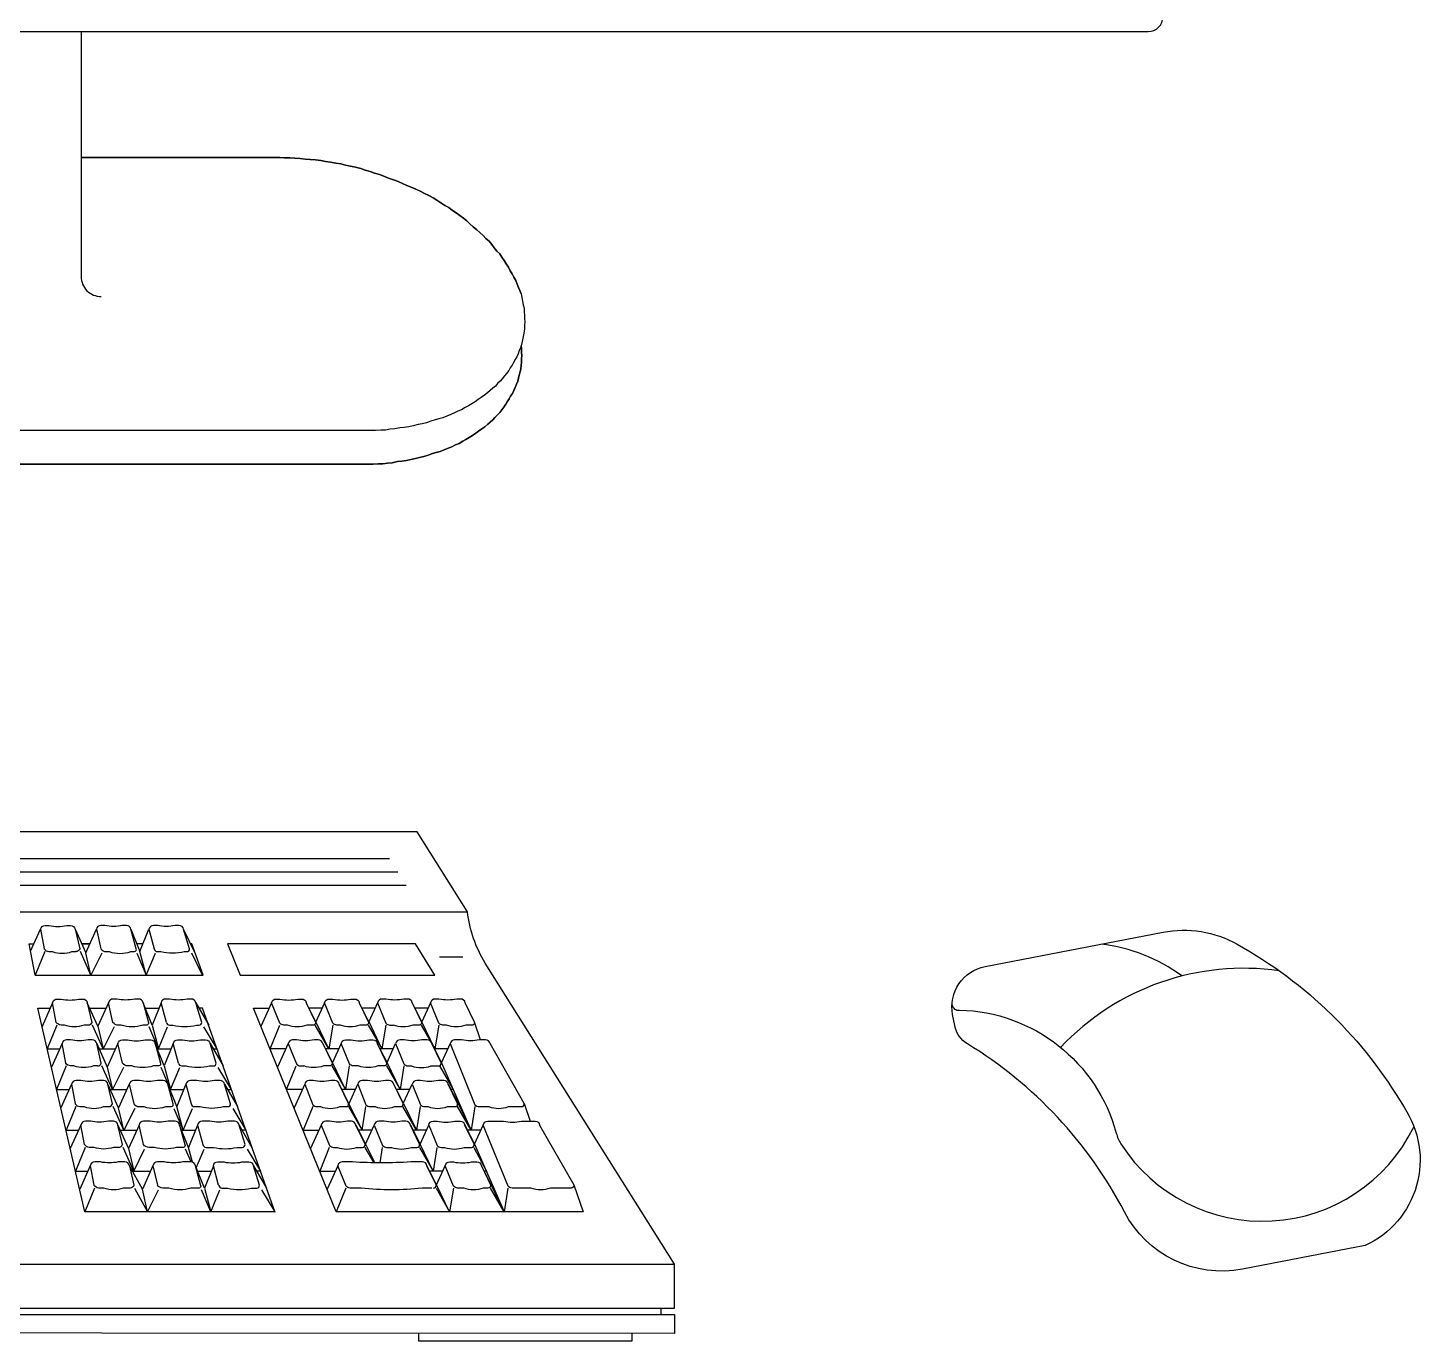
# Model space of a CAD drawing. Header units: millimetres. Extents: x 1474 to 2240, y 2278 to 2630.
# Drawn here: x 1948.39 to 1994.17, y 2530.52 to 2573.69 of the extents above; entities that cross this region are included whole.
import ezdxf

# ---------------------------------------------------------------- set-up
doc = ezdxf.new("R2010")
doc.units = ezdxf.units.MM

# ---------------------------------------------------------------- blocks, each defined once
blk = doc.blocks.new('comp4')
for p, q in [((23.207, 34.149), (23.231, 34.029)), ((23.207, 34.149), (23.231, 34.029)), ((23.231, 34.029), (23.254, 33.91)), ((23.231, 34.029), (23.254, 33.91)), ((23.254, 33.91), (23.278, 33.791)), ((23.254, 33.91), (23.278, 33.791)), ((23.278, 33.791), (23.302, 33.683)), ((23.278, 33.791), (23.302, 33.683)), ((23.302, 33.683), (23.302, 33.564)), ((23.302, 33.683), (23.302, 33.564)), ((23.302, 33.564), (23.314, 33.445)), ((23.302, 33.564), (23.314, 33.445)), ((23.314, 33.445), (23.314, 33.337)), ((23.314, 33.445), (23.314, 33.337)), ((23.314, 33.015), (23.302, 32.908)), ((23.314, 33.015), (23.302, 32.908)), ((23.314, 33.337), (23.326, 33.23)), ((23.314, 33.337), (23.326, 33.23)), ((23.326, 33.23), (23.314, 33.123)), ((23.326, 33.23), (23.314, 33.123)), ((23.314, 33.123), (23.314, 33.015)), ((23.314, 33.123), (23.314, 33.015)), ((23.242, 32.586), (23.219, 32.49)), ((23.242, 32.586), (23.219, 32.49)), ((23.266, 32.693), (23.242, 32.586)), ((23.266, 32.693), (23.242, 32.586)), ((23.29, 32.8), (23.266, 32.693)), ((23.29, 32.8), (23.266, 32.693)), ((23.302, 32.908), (23.29, 32.8)), ((23.302, 32.908), (23.29, 32.8)), ((23.064, 32.085), (23.016, 31.989)), ((23.064, 32.085), (23.016, 31.989)), ((23.111, 32.18), (23.064, 32.085)), ((23.111, 32.18), (23.064, 32.085)), ((23.147, 32.287), (23.111, 32.18)), ((23.147, 32.287), (23.111, 32.18)), ((23.195, 32.395), (23.147, 32.287)), ((23.195, 32.395), (23.147, 32.287)), ((23.219, 32.49), (23.195, 32.395)), ((23.219, 32.49), (23.195, 32.395)), ((22.801, 31.631), (22.729, 31.536)), ((22.801, 31.631), (22.729, 31.536)), ((22.849, 31.715), (22.801, 31.631)), ((22.849, 31.715), (22.801, 31.631)), ((22.908, 31.81), (22.849, 31.715)), ((22.908, 31.81), (22.849, 31.715)), ((22.956, 31.894), (22.908, 31.81)), ((22.956, 31.894), (22.908, 31.81)), ((23.016, 31.989), (22.956, 31.894)), ((23.016, 31.989), (22.956, 31.894)), ((22.431, 31.202), (22.36, 31.118)), ((22.431, 31.202), (22.36, 31.118)), ((22.515, 31.285), (22.431, 31.202)), ((22.515, 31.285), (22.431, 31.202)), ((22.586, 31.357), (22.515, 31.285)), ((22.586, 31.357), (22.515, 31.285)), ((22.658, 31.452), (22.586, 31.357)), ((22.658, 31.452), (22.586, 31.357)), ((22.729, 31.536), (22.658, 31.452)), ((22.729, 31.536), (22.658, 31.452)), ((21.799, 30.677), (21.692, 30.605)), ((21.799, 30.677), (21.692, 30.605)), ((21.894, 30.748), (21.799, 30.677)), ((21.894, 30.748), (21.799, 30.677)), ((22.002, 30.82), (21.894, 30.748)), ((22.002, 30.82), (21.894, 30.748)), ((22.097, 30.892), (22.002, 30.82)), ((22.097, 30.892), (22.002, 30.82)), ((22.193, 30.975), (22.097, 30.892)), ((22.193, 30.975), (22.097, 30.892)), ((22.276, 31.047), (22.193, 30.975)), ((22.276, 31.047), (22.193, 30.975)), ((22.36, 31.118), (22.276, 31.047)), ((22.36, 31.118), (22.276, 31.047)), ((21.012, 30.235), (20.892, 30.188)), ((21.012, 30.235), (20.892, 30.188)), ((21.131, 30.295), (21.012, 30.235)), ((21.131, 30.295), (21.012, 30.235)), ((21.25, 30.343), (21.131, 30.295)), ((21.25, 30.343), (21.131, 30.295)), ((21.369, 30.414), (21.25, 30.343)), ((21.369, 30.414), (21.25, 30.343)), ((21.477, 30.474), (21.369, 30.414)), ((21.477, 30.474), (21.369, 30.414)), ((21.584, 30.534), (21.477, 30.474)), ((21.584, 30.534), (21.477, 30.474)), ((21.692, 30.605), (21.584, 30.534)), ((21.692, 30.605), (21.584, 30.534)), ((19.365, 29.758), (19.222, 29.746)), ((19.365, 29.758), (19.222, 29.746)), ((19.52, 29.782), (19.365, 29.758)), ((19.52, 29.782), (19.365, 29.758)), ((19.663, 29.818), (19.52, 29.782)), ((19.663, 29.818), (19.52, 29.782)), ((19.819, 29.854), (19.663, 29.818)), ((19.819, 29.854), (19.663, 29.818)), ((19.95, 29.878), (19.819, 29.854)), ((19.95, 29.878), (19.819, 29.854)), ((20.093, 29.913), (19.95, 29.878)), ((20.093, 29.913), (19.95, 29.878)), ((20.236, 29.961), (20.093, 29.913)), ((20.236, 29.961), (20.093, 29.913)), ((20.379, 30.009), (20.236, 29.961)), ((20.379, 30.009), (20.236, 29.961)), ((20.499, 30.045), (20.379, 30.009)), ((20.499, 30.045), (20.379, 30.009)), ((20.63, 30.08), (20.499, 30.045)), ((20.63, 30.08), (20.499, 30.045)), ((20.761, 30.128), (20.63, 30.08)), ((20.761, 30.128), (20.63, 30.08)), ((20.892, 30.188), (20.761, 30.128)), ((20.892, 30.188), (20.761, 30.128)), ((17.934, 29.663), (-9.995, 29.663)), ((17.934, 29.663), (-9.995, 29.663)), ((18.089, 29.663), (17.934, 29.663)), ((18.089, 29.663), (17.934, 29.663)), ((18.256, 29.663), (18.089, 29.663)), ((18.256, 29.663), (18.089, 29.663)), ((18.423, 29.663), (18.256, 29.663)), ((18.423, 29.663), (18.256, 29.663)), ((18.59, 29.675), (18.423, 29.663)), ((18.59, 29.675), (18.423, 29.663)), ((18.745, 29.675), (18.59, 29.675)), ((18.745, 29.675), (18.59, 29.675)), ((18.9, 29.699), (18.745, 29.675)), ((18.9, 29.699), (18.745, 29.675)), ((19.055, 29.711), (18.9, 29.699)), ((19.055, 29.711), (18.9, 29.699)), ((19.222, 29.746), (19.055, 29.711)), ((19.222, 29.746), (19.055, 29.711)), ((-20.966, 15.59), (18.876, 15.59)), ((-21.241, 15.152), (19.151, 15.152)), ((-21.517, 14.715), (19.426, 14.715)), ((-23.531, 13.84), (21.441, 13.84)), ((8.546, 13.267), (8.894, 12.496)), ((9.065, 11.754), (8.716, 12.532)), ((10.779, 12.788), (10.573, 12.788)), ((12.736, 11.754), (12.377, 12.476)), ((20.521, 12.364), (21.294, 12.364)), ((7.805, 10.848), (7.455, 10.072)), ((9.023, 10.673), (9.561, 10.673)), ((10.825, 10.673), (11.299, 10.673)), ((16.667, 10.673), (16.231, 10.673)), ((18.409, 10.673), (17.974, 10.673)), ((20.151, 10.673), (19.716, 10.673)), ((16.889, 9.335), (16.463, 10.222)), ((18.754, 10.113), (18.632, 9.335)), ((19.926, 10.113), (20.374, 9.335)), ((9.823, 10.057), (9.463, 9.335)), ((11.283, 9.335), (11.585, 10.057)), ((9.332, 9.335), (9.87, 9.335)), ((9.949, 9.51), (9.601, 8.739)), ((11.473, 8.775), (11.177, 9.51)), ((11.247, 9.335), (11.698, 9.335)), ((15.548, 9.51), (15.197, 8.734)), ((17.211, 9.335), (16.775, 9.335)), ((17.29, 9.51), (17.007, 8.882)), ((18.799, 8.882), (18.478, 9.51)), ((19.003, 9.335), (18.567, 9.335)), ((20.794, 9.335), (20.353, 9.335)), ((11.682, 7.997), (11.984, 8.719)), ((16.985, 8.775), (17.433, 7.997)), ((18.777, 8.775), (19.225, 7.997)), ((9.703, 7.997), (10.241, 7.997)), ((11.64, 7.997), (12.115, 7.997)), ((13.457, 8.172), (13.884, 7.437)), ((17.755, 7.997), (17.319, 7.997)), ((19.326, 7.538), (19.022, 8.172)), ((19.342, 7.544), (19.022, 8.172)), ((19.547, 7.997), (19.106, 7.997)), ((10.144, 6.659), (9.794, 7.437)), ((12.099, 6.659), (12.4, 7.381)), ((17.529, 7.437), (17.977, 6.659)), ((19.892, 7.437), (19.769, 6.659)), ((10.029, 6.659), (10.567, 6.659)), ((12.048, 6.659), (12.5, 6.659)), ((13.932, 6.833), (14.359, 6.099)), ((16.635, 6.833), (16.285, 6.058)), ((18.299, 6.659), (17.863, 6.659)), ((20.091, 6.659), (19.655, 6.659)), ((21.882, 6.659), (21.446, 6.659)), ((10.47, 5.321), (10.12, 6.099)), ((12.355, 5.621), (12.174, 6.043)), ((12.405, 5.61), (12.274, 6.099)), ((12.527, 5.424), (12.785, 6.043)), ((18.073, 6.099), (18.366, 5.589)), ((18.094, 6.206), (18.392, 5.589)), ((18.643, 6.099), (18.563, 5.587)), ((20.436, 6.099), (20.313, 5.321)), ((9.044, 5.495), (8.694, 4.72)), ((11.103, 5.495), (10.755, 4.725)), ((12.794, 4.76), (12.498, 5.495)), ((10.426, 5.321), (11.025, 5.321)), ((12.569, 5.321), (13.02, 5.321)), ((20.635, 5.321), (20.199, 5.321)), ((9.181, 4.76), (8.864, 3.982)), ((13.004, 3.982), (13.305, 4.704)), ((20.409, 4.76), (20.857, 3.982)), ((-28.254, 2.259), (28.254, 2.259)), ((27.798, 0.817), (27.798, 0.609))]:
    blk.add_line(p, q)
for points in [[(43.826, 98.366), (-35.379, 98.366, 0.414214), (-35.858, 97.887), (-35.858, 43.252, 0.414214), (-35.379, 42.774), (43.826, 42.774, 0.414214), (44.304, 43.252), (44.304, 97.887, 0.414214)], [(21.441, 13.84), (19.789, 16.465), (-21.879, 16.465), (-23.531, 13.84, -0.057513), (-23.936, 12.157), (-28.254, 2.259), (-28.254, 0.817), (28.254, 0.817), (28.254, 2.259), (22.024, 12.157, -0.10495)], [(38.467, 12.047), (44.31, 13.169, -0.176065), (46.744, 12.779, -0.134108), (52.233, 7.414, -0.464319), (50.953, 2.871), (50.389, 2.763), (46.924, 2.097, -0.33165), (43.043, 3.976, 0.136827), (37.878, 9.501, -0.211519), (37.462, 10.1), (37.393, 10.462, -0.414214)], [(10.263, 9.636, 0.116602), (10.849, 9.636), (11.028, 9.636, -0.366309), (11.177, 9.51), (11.35, 8.869, -0.510207), (11.297, 8.775), (11.122, 8.775, -0.158155), (10.405, 8.775), (10.275, 8.775, -0.245408), (10.098, 8.869), (9.949, 9.51, -0.366309), (10.098, 9.636)], [(18.478, 9.51), (18.782, 8.876, -0.521764), (18.693, 8.775), (18.637, 8.775), (18.499, 8.775, -0.176), (17.86, 8.775), (17.693, 8.775, -0.173583), (17.562, 8.839), (17.29, 9.51, -0.366309), (17.439, 9.636), (17.615, 9.636, 0.116602), (18.202, 9.636), (18.329, 9.636, -0.366309)], [(20.121, 9.636), (19.944, 9.636, -0.116602), (19.358, 9.636), (19.231, 9.636, 0.366309), (19.082, 9.51), (19.355, 8.839, 0.173583), (19.486, 8.775), (19.602, 8.775, 0.176), (20.242, 8.775), (20.429, 8.775), (20.485, 8.775, 0.521764), (20.574, 8.876), (20.269, 9.51, 0.366309)], [(12.334, 8.297, 0.366309), (12.185, 8.172), (12.358, 7.53, 0.339883), (12.466, 7.437), (12.654, 7.437, 0.117655), (13.425, 7.437), (13.565, 7.437, 0.415382), (13.655, 7.53), (13.457, 8.172, 0.366309), (13.308, 8.297), (13.127, 8.297, -0.116602), (12.54, 8.297)], [(12.719, 6.959, 0.366309), (12.57, 6.833), (12.743, 6.192, 0.339883), (12.851, 6.099), (13.09, 6.099, 0.117655), (13.861, 6.099), (14.039, 6.099, 0.415382), (14.13, 6.192), (13.932, 6.833, 0.366309), (13.783, 6.959), (13.563, 6.959, -0.116602), (12.976, 6.959)], [(21.958, 4.76, -0.176), (21.319, 4.76), (21.117, 4.76, -0.173583), (20.986, 4.824), (20.713, 5.495, -0.366309), (20.862, 5.621), (20.989, 5.621, 0.116602), (21.576, 5.621), (21.752, 5.621, -0.366309), (21.901, 5.495), (22.205, 4.862, -0.521764), (22.116, 4.76)]]:
    blk.add_lwpolyline(points, format="xyb", close=True)
for points in [[(8.742, 42.774), (8.742, 34.717, 0.414214), (9.396, 34.063)], [(7.407, 13.267, -0.366309), (7.556, 13.393), (7.683, 13.393, 0.116602), (8.27, 13.393), (8.397, 13.393, -0.366309), (8.546, 13.267), (8.694, 12.626, -0.348383), (8.572, 12.532)], [(10.38, 13.267, 0.366309), (10.231, 13.393), (10.104, 13.393, -0.116602), (9.517, 13.393), (9.39, 13.393, 0.366309), (9.242, 13.267), (9.39, 12.626, 0.245408), (9.567, 12.532)], [(12.485, 12.499), (12.11, 13.267, 0.366309), (11.961, 13.393), (11.834, 13.393, -0.116602), (11.248, 13.393), (11.121, 13.393, 0.366309), (10.972, 13.267)], [(7.081, 12.544), (7.407, 13.267), (7.527, 12.626, 0.219664), (7.682, 12.532), (7.799, 12.532, 0.176), (8.438, 12.532), (8.576, 12.532)], [(9.567, 12.532), (9.66, 12.532, 0.158155), (10.377, 12.532), (10.5, 12.532, 0.510207), (10.553, 12.626), (10.38, 13.267), (10.676, 12.532)], [(10.885, 11.754), (10.676, 12.532), (10.972, 13.267), (11.145, 12.626, 0.339883), (11.253, 12.532), (11.361, 12.532, 0.117655), (12.132, 12.532), (12.218, 12.532, 0.415382), (12.308, 12.626), (12.11, 13.267)], [(8.974, 10.113), (8.836, 10.113, -0.176), (8.197, 10.113), (8.08, 10.113, -0.219664), (7.925, 10.207), (7.805, 10.848, -0.366309), (7.954, 10.974), (8.081, 10.974, 0.116602), (8.668, 10.974), (8.795, 10.974, -0.366309), (8.944, 10.848)], [(10.898, 10.113), (10.775, 10.113, -0.158155), (10.058, 10.113), (9.965, 10.113, -0.245408), (9.788, 10.207), (9.64, 10.848), (9.292, 10.077), (8.944, 10.848), (9.092, 10.207, -0.348383), (8.97, 10.113)], [(10.778, 10.848, 0.366309), (10.629, 10.974), (10.502, 10.974, -0.116602), (9.915, 10.974), (9.788, 10.974, 0.366309), (9.64, 10.848)], [(11.543, 10.207), (11.37, 10.848), (11.074, 10.113), (10.778, 10.848), (10.951, 10.207, -0.510207), (10.898, 10.113)], [(12.508, 10.848, 0.366309), (12.359, 10.974), (12.232, 10.974, -0.116602), (11.646, 10.974), (11.519, 10.974, 0.366309), (11.37, 10.848)], [(11.543, 10.207, 0.339883), (11.651, 10.113), (11.759, 10.113, 0.117655), (12.53, 10.113), (12.616, 10.113, 0.415382), (12.706, 10.207), (12.508, 10.848), (12.935, 10.113)], [(16.301, 10.113), (16.163, 10.113, -0.176), (15.524, 10.113), (15.407, 10.113, -0.173583), (15.276, 10.177), (15.004, 10.848), (14.654, 10.072)], [(15.004, 10.848, -0.366309), (15.153, 10.974), (15.279, 10.974, 0.116602), (15.866, 10.974), (15.993, 10.974, -0.366309), (16.142, 10.848)], [(18.488, 10.848), (18.205, 10.22), (17.884, 10.848), (18.189, 10.214, -0.521764), (18.1, 10.113), (18.044, 10.113), (17.906, 10.113, -0.176), (17.267, 10.113), (17.15, 10.113, -0.173583), (17.019, 10.177), (16.746, 10.848), (16.463, 10.22), (16.142, 10.848), (16.446, 10.214, -0.521764), (16.357, 10.113), (16.301, 10.113)], [(16.746, 10.848, -0.366309), (16.895, 10.974), (17.022, 10.974, 0.116602), (17.609, 10.974), (17.736, 10.974, -0.366309), (17.884, 10.848)], [(19.627, 10.848, 0.366309), (19.478, 10.974), (19.351, 10.974, -0.116602), (18.764, 10.974), (18.637, 10.974, 0.366309), (18.488, 10.848), (18.761, 10.177, 0.173583), (18.892, 10.113), (19.009, 10.113)], [(21.673, 10.214, -0.521764), (21.584, 10.113), (21.528, 10.113), (21.39, 10.113, -0.176), (20.751, 10.113), (20.634, 10.113, -0.173583), (20.503, 10.177), (20.23, 10.848), (19.947, 10.22), (19.627, 10.848), (19.931, 10.214, -0.521764), (19.842, 10.113), (19.786, 10.113), (19.648, 10.113, -0.176), (19.009, 10.113)], [(21.875, 9.636), (21.673, 10.214), (21.369, 10.848, 0.366309), (21.22, 10.974), (21.093, 10.974, -0.116602), (20.506, 10.974), (20.379, 10.974, 0.366309), (20.23, 10.848)], [(37.374, 10.783, 0.423907), (37.618, 10.611, -0.332404), (42.773, 6.565, 0.071287), (42.925, 6.212, 0.582843), (52.551, 6.757)], [(9.253, 9.51, 0.366309), (9.105, 9.636), (8.978, 9.636, -0.116602), (8.391, 9.636), (8.264, 9.636, 0.366309), (8.115, 9.51)], [(11.942, 8.869), (11.769, 9.51, -0.366309), (11.918, 9.636), (12.078, 9.636, 0.116602), (12.664, 9.636), (12.834, 9.636, -0.366309), (12.983, 9.51), (13.41, 8.775)], [(16.686, 9.51, 0.366309), (16.537, 9.636), (16.41, 9.636, -0.116602), (15.823, 9.636), (15.696, 9.636, 0.366309), (15.548, 9.51), (15.82, 8.839, 0.173583), (15.951, 8.775), (16.068, 8.775)], [(23.305, 7.538), (22.184, 9.51, 0.366309), (22.036, 9.636), (21.836, 9.636, -0.116602), (21.249, 9.636), (21.022, 9.636, 0.366309), (20.873, 9.51), (21.69, 7.501)], [(9.284, 8.775), (9.146, 8.775, -0.176), (8.507, 8.775), (8.39, 8.775, -0.219664), (8.234, 8.869), (8.115, 9.51), (7.765, 8.734)], [(9.28, 8.775, 0.348383), (9.402, 8.869), (9.253, 9.51), (9.601, 8.739), (9.773, 7.997)], [(11.942, 8.869, 0.339883), (12.05, 8.775), (12.192, 8.775, 0.117655), (12.962, 8.775), (13.09, 8.775, 0.415382), (13.181, 8.869), (12.983, 9.51)], [(17.556, 8.775), (17.433, 7.997), (17.007, 8.882), (16.686, 9.51), (16.99, 8.876, -0.521764), (16.901, 8.775), (16.845, 8.775), (16.707, 8.775, -0.176), (16.068, 8.775)], [(12.185, 8.172), (11.889, 7.437), (11.593, 8.172, 0.366309), (11.444, 8.297), (11.248, 8.297, -0.116602), (10.661, 8.297), (10.469, 8.297, 0.366309), (10.32, 8.172), (9.972, 7.401), (9.624, 8.172, 0.366309), (9.476, 8.297), (9.314, 8.297, -0.116602), (8.727, 8.297), (8.573, 8.297, 0.366309), (8.425, 8.172), (8.075, 7.396)], [(17.23, 8.172, 0.366309), (17.081, 8.297), (16.954, 8.297, -0.116602), (16.367, 8.297), (16.24, 8.297, 0.366309), (16.091, 8.172), (15.741, 7.396)], [(17.55, 7.544), (17.834, 8.172), (18.106, 7.501, 0.173583), (18.237, 7.437), (18.404, 7.437, 0.176), (19.043, 7.437), (19.181, 7.437), (19.237, 7.437, 0.521764), (19.326, 7.538), (19.626, 8.172), (19.898, 7.501, 0.173583), (20.029, 7.437), (20.146, 7.437, 0.176), (20.785, 7.437), (20.973, 7.437), (21.029, 7.437, 0.521764), (21.118, 7.538), (20.813, 8.172, 0.366309), (20.665, 8.297), (20.488, 8.297, -0.116602), (19.901, 8.297), (19.775, 8.297, 0.366309), (19.626, 8.172)], [(19.022, 8.172, 0.366309), (18.873, 8.297), (18.746, 8.297, -0.116602), (18.159, 8.297), (17.982, 8.297, 0.366309), (17.834, 8.172)], [(8.425, 8.172), (8.544, 7.53, 0.219664), (8.699, 7.437), (8.843, 7.437, 0.176), (9.482, 7.437), (9.655, 7.437)], [(9.651, 7.437, 0.348383), (9.773, 7.53), (9.624, 8.172)], [(10.32, 8.172), (10.469, 7.53, 0.245408), (10.646, 7.437), (10.804, 7.437, 0.158155), (11.521, 7.437), (11.713, 7.437, 0.510207), (11.766, 7.53), (11.593, 8.172)], [(16.091, 8.172), (16.364, 7.501, 0.173583), (16.495, 7.437), (16.612, 7.437, 0.176), (17.251, 7.437), (17.389, 7.437), (17.445, 7.437, 0.521764), (17.534, 7.538), (17.23, 8.172), (17.534, 7.538), (17.977, 6.659), (18.1, 7.437)], [(21.69, 7.501, 0.173583), (21.821, 7.437), (22.149, 7.437, 0.176), (22.788, 7.437), (23.16, 7.437), (23.216, 7.437, 0.521764), (23.305, 7.538), (23.506, 6.959)], [(9.95, 6.833, 0.366309), (9.802, 6.959), (9.636, 6.959, -0.116602), (9.049, 6.959), (8.883, 6.959, 0.366309), (8.734, 6.833), (8.384, 6.058)], [(11.978, 6.833, 0.366309), (11.829, 6.959), (11.6, 6.959, -0.116602), (11.013, 6.959), (10.795, 6.959, 0.366309), (10.646, 6.833)], [(17.774, 6.833, 0.366309), (17.625, 6.959), (17.498, 6.959, -0.116602), (16.911, 6.959), (16.784, 6.959, 0.366309), (16.635, 6.833), (16.908, 6.163, 0.173583), (17.039, 6.099), (17.156, 6.099, 0.176), (17.795, 6.099), (17.933, 6.099), (17.989, 6.099, 0.521764), (18.078, 6.2), (17.774, 6.833), (18.094, 6.206), (18.378, 6.833)], [(19.865, 6.099), (20.313, 5.321), (19.886, 6.206), (20.17, 6.833, -0.366309), (20.318, 6.959), (20.445, 6.959, 0.116602), (21.032, 6.959), (21.208, 6.959, -0.366309), (21.357, 6.833), (21.678, 6.206), (21.961, 6.833, -0.366309), (22.11, 6.959), (22.629, 6.959, 0.116602), (23.216, 6.959), (23.667, 6.959, -0.366309), (23.816, 6.833), (24.936, 4.862), (25.242, 3.982), (17.129, 3.982)], [(19.566, 6.833, 0.366309), (19.417, 6.959), (19.29, 6.959, -0.116602), (18.703, 6.959), (18.526, 6.959, 0.366309), (18.378, 6.833), (18.65, 6.163, 0.173583), (18.781, 6.099), (18.948, 6.099)], [(9.981, 6.099), (9.804, 6.099, -0.176), (9.165, 6.099), (9.009, 6.099, -0.219664), (8.854, 6.192), (8.734, 6.833)], [(9.977, 6.099, 0.348383), (10.099, 6.192), (9.95, 6.833), (10.298, 6.063)], [(12.57, 6.833), (12.274, 6.099), (11.978, 6.833), (12.151, 6.192, -0.510207), (12.098, 6.099), (11.873, 6.099, -0.158155), (11.156, 6.099), (10.972, 6.099, -0.245408), (10.795, 6.192), (10.646, 6.833), (10.298, 6.063), (10.47, 5.321), (10.829, 6.043)], [(18.948, 6.099, 0.176), (19.587, 6.099), (19.725, 6.099), (19.781, 6.099, 0.521764), (19.87, 6.2), (19.566, 6.833), (19.886, 6.206)], [(20.17, 6.833), (20.442, 6.163, 0.173583), (20.573, 6.099), (20.69, 6.099, 0.176), (21.329, 6.099), (21.516, 6.099), (21.573, 6.099, 0.521764), (21.661, 6.2), (21.357, 6.833)], [(24.936, 4.862, -0.521764), (24.847, 4.76), (24.791, 4.76), (24.168, 4.76, -0.176), (23.529, 4.76), (22.909, 4.76, -0.173583), (22.778, 4.824), (21.961, 6.833)], [(10.927, 3.982), (10.755, 4.725), (10.33, 5.495, 0.366309), (10.181, 5.621), (9.962, 5.621, -0.116602), (9.375, 5.621), (9.193, 5.621, 0.366309), (9.044, 5.495), (9.163, 4.854)], [(10.33, 5.495), (10.478, 4.854, -0.348383), (10.356, 4.76), (10.13, 4.76, -0.176), (9.491, 4.76), (9.319, 4.76, -0.219664), (9.163, 4.854)], [(12.677, 4.833), (12.498, 5.495, 0.366309), (12.349, 5.621), (12.073, 5.621, -0.116602), (11.486, 5.621), (11.252, 5.621, 0.366309), (11.103, 5.495), (11.252, 4.854)], [(13.263, 4.854), (13.09, 5.495, -0.366309), (13.239, 5.621), (13.442, 5.621, 0.116602), (14.029, 5.621), (14.258, 5.621, -0.366309), (14.406, 5.495), (14.833, 4.76)], [(13.263, 4.854, 0.339883), (13.371, 4.76), (13.556, 4.76, 0.117655), (14.327, 4.76), (14.514, 4.76, 0.415382), (14.604, 4.854), (14.406, 5.495)], [(20.269, 4.76), (19.949, 4.76, -0.05667), (17.957, 4.76), (17.583, 4.76, -0.173583), (17.452, 4.824), (17.179, 5.495), (16.829, 4.72)], [(20.43, 4.868), (20.11, 5.495, 0.366309), (19.961, 5.621), (19.579, 5.621, -0.035774), (17.666, 5.621), (17.328, 5.621, 0.366309), (17.179, 5.495)], [(20.325, 4.76, 0.521764), (20.414, 4.862), (20.11, 5.495)], [(12.671, 4.854, -0.510207), (12.618, 4.76), (12.345, 4.76, -0.158155), (11.629, 4.76), (11.429, 4.76, -0.245408), (11.252, 4.854)]]:
    blk.add_lwpolyline(points, format="xyb")
for points in [[(23.159, 34.256), (23.123, 34.363), (23.075, 34.471), (23.028, 34.59), (22.968, 34.697), (22.908, 34.805), (22.849, 34.912), (22.789, 35.031), (22.718, 35.139), (22.646, 35.246), (22.574, 35.353), (22.503, 35.461), (22.407, 35.556), (22.324, 35.664), (22.24, 35.771), (22.157, 35.878), (22.049, 35.974), (21.954, 36.069), (21.847, 36.165), (21.751, 36.26), (21.632, 36.356), (21.525, 36.451), (21.417, 36.547), (21.31, 36.642), (21.191, 36.725), (21.071, 36.809), (20.952, 36.892), (20.833, 36.988), (20.701, 37.06), (20.57, 37.143), (20.439, 37.227), (20.32, 37.31), (20.176, 37.382), (20.033, 37.453), (19.89, 37.525), (19.747, 37.596), (19.592, 37.656), (19.449, 37.716), (19.306, 37.775), (19.162, 37.847), (19.007, 37.895), (18.852, 37.954), (18.697, 38.014), (18.554, 38.074), (18.387, 38.121), (18.244, 38.169), (18.077, 38.217), (17.934, 38.276), (17.767, 38.312), (17.6, 38.348), (17.433, 38.384), (17.277, 38.42), (17.11, 38.443), (16.943, 38.479), (16.776, 38.503), (16.621, 38.539), (16.442, 38.551), (16.275, 38.563), (16.108, 38.575), (15.941, 38.598), (15.762, 38.61), (15.607, 38.622), (15.428, 38.622), (15.273, 38.634), (8.742, 38.634), (15.273, 38.634), (15.428, 38.622), (15.607, 38.622), (15.762, 38.61), (15.941, 38.598), (16.108, 38.575), (16.275, 38.563), (16.442, 38.551), (16.621, 38.539), (16.776, 38.503), (16.943, 38.479), (17.11, 38.443), (17.277, 38.42), (17.433, 38.384), (17.6, 38.348), (17.767, 38.312), (17.934, 38.276), (18.077, 38.217), (18.244, 38.169), (18.387, 38.121), (18.554, 38.074), (18.697, 38.014), (18.852, 37.954), (19.007, 37.895), (19.162, 37.847), (19.306, 37.775), (19.449, 37.716), (19.592, 37.656), (19.747, 37.596), (19.89, 37.525), (20.033, 37.453), (20.176, 37.382), (20.32, 37.31), (20.439, 37.227), (20.57, 37.143), (20.701, 37.06), (20.833, 36.988), (20.952, 36.892), (21.071, 36.809), (21.191, 36.725), (21.31, 36.642), (21.417, 36.547), (21.525, 36.451), (21.632, 36.356), (21.751, 36.26), (21.847, 36.165), (21.954, 36.069), (22.049, 35.974), (22.157, 35.878), (22.24, 35.771), (22.324, 35.664), (22.407, 35.556), (22.503, 35.461), (22.574, 35.353), (22.646, 35.246), (22.718, 35.139), (22.789, 35.031), (22.849, 34.912), (22.908, 34.805), (22.968, 34.697), (23.028, 34.59), (23.075, 34.471), (23.123, 34.363), (23.159, 34.256), (23.207, 34.149)], [(13.55, 12.788), (13.97, 11.754), (20.369, 11.754), (19.739, 12.788)], [(28.254, 0.609), (28.254, -0.015), (-28.254, 0.015), (-28.254, 0.609)]]:
    blk.add_lwpolyline(points, close=True)
for points in [[(-9.792, 28.553), (17.862, 28.553), (18.017, 28.553), (18.184, 28.553), (18.339, 28.553), (18.506, 28.565), (18.661, 28.565), (18.816, 28.589), (18.971, 28.601), (19.139, 28.637), (19.282, 28.649), (19.437, 28.673), (19.58, 28.708), (19.735, 28.744), (19.866, 28.768), (20.009, 28.804), (20.153, 28.852), (20.296, 28.899), (20.415, 28.935), (20.546, 28.971), (20.678, 29.019), (20.809, 29.078), (20.928, 29.126), (21.047, 29.186), (21.167, 29.233), (21.286, 29.305), (21.393, 29.365), (21.501, 29.424), (21.608, 29.496), (21.715, 29.567), (21.811, 29.639), (21.918, 29.711), (22.014, 29.782), (22.109, 29.866), (22.193, 29.937), (22.276, 30.009), (22.348, 30.092), (22.431, 30.176), (22.503, 30.247), (22.574, 30.343), (22.634, 30.426), (22.706, 30.522), (22.753, 30.605), (22.813, 30.701), (22.861, 30.784), (22.92, 30.88), (22.968, 30.975), (23.016, 31.071), (23.052, 31.178), (23.099, 31.285), (23.123, 31.381), (23.147, 31.476), (23.171, 31.584), (23.195, 31.691), (23.207, 31.798), (23.219, 31.906), (23.219, 32.013), (23.231, 32.12), (23.219, 32.228), (23.219, 32.335), (23.207, 32.454), (23.219, 32.335), (23.219, 32.228), (23.231, 32.12), (23.219, 32.013), (23.219, 31.906), (23.207, 31.798), (23.195, 31.691), (23.171, 31.584), (23.147, 31.476), (23.123, 31.381), (23.099, 31.285), (23.052, 31.178), (23.016, 31.071), (22.968, 30.975), (22.92, 30.88), (22.861, 30.784), (22.813, 30.701), (22.753, 30.605), (22.706, 30.522), (22.634, 30.426), (22.574, 30.343), (22.503, 30.247), (22.431, 30.176), (22.348, 30.092), (22.276, 30.009), (22.193, 29.937), (22.109, 29.866), (22.014, 29.782), (21.918, 29.711), (21.811, 29.639), (21.715, 29.567), (21.608, 29.496), (21.501, 29.424), (21.393, 29.365), (21.286, 29.305), (21.167, 29.233), (21.047, 29.186), (20.928, 29.126), (20.809, 29.078), (20.678, 29.019), (20.546, 28.971), (20.415, 28.935), (20.296, 28.899), (20.153, 28.852), (20.009, 28.804), (19.866, 28.768), (19.735, 28.744), (19.58, 28.708), (19.437, 28.673), (19.282, 28.649), (19.139, 28.637), (18.971, 28.601), (18.816, 28.589), (18.661, 28.565), (18.506, 28.565), (18.339, 28.553), (18.184, 28.553), (18.017, 28.553), (17.862, 28.553), (-9.792, 28.553)], [(9.425, 12.476), (9.065, 11.754), (8.894, 12.496), (9.242, 13.267)], [(7.544, 12.532), (7.228, 11.754), (7.035, 12.788), (7.191, 12.788)], [(7.228, 11.754), (12.749, 11.754), (12.383, 12.788), (12.344, 12.788)], [(8.771, 12.788), (9.025, 12.788), (8.762, 12.788)], [(10.576, 12.476), (10.885, 11.754), (11.187, 12.476)], [(14.673, 4.704), (15.109, 3.982), (8.864, 3.982), (7.316, 10.673), (7.727, 10.673)], [(15.118, 3.958), (12.737, 10.673), (12.61, 10.673)], [(17.445, 4.76), (17.129, 3.982), (14.409, 10.673), (14.925, 10.673)], [(7.942, 10.113), (7.626, 9.335), (8.036, 9.335)], [(9.292, 10.077), (9.463, 9.335), (9.114, 10.113)], [(11.074, 10.113), (11.283, 9.335), (10.974, 10.057)], [(15.469, 9.335), (14.953, 9.335), (15.27, 10.113)], [(17.012, 10.113), (16.889, 9.335), (16.441, 10.113)], [(18.183, 10.113), (18.632, 9.335), (18.206, 10.222)], [(20.496, 10.113), (20.374, 9.335), (19.948, 10.222)], [(13.084, 9.335), (13.211, 9.335), (12.775, 10.057)], [(11.769, 9.51), (11.473, 8.775), (11.682, 7.997), (11.373, 8.719)], [(19.348, 8.775), (19.225, 7.997), (18.799, 8.882), (19.082, 9.51)], [(20.873, 9.51), (20.59, 8.882), (20.269, 9.51)], [(8.252, 8.775), (7.935, 7.997), (8.346, 7.997)], [(10.132, 8.719), (9.773, 7.997), (9.423, 8.775)], [(13.559, 7.997), (13.686, 7.997), (13.249, 8.719)], [(16.013, 7.997), (15.497, 7.997), (15.814, 8.775)], [(20.528, 8.775), (20.976, 7.997), (20.897, 7.997)], [(21.683, 7.437), (21.561, 6.659), (20.59, 8.882)], [(20.813, 8.172), (21.134, 7.544), (21.561, 6.659), (21.112, 7.437)], [(8.562, 7.437), (8.245, 6.659), (8.655, 6.659)], [(10.503, 7.381), (10.144, 6.659), (9.972, 7.401)], [(11.789, 7.381), (12.099, 6.659), (11.889, 7.437)], [(13.724, 7.381), (14.16, 6.659), (14.033, 6.659)], [(16.357, 7.437), (16.041, 6.659), (16.556, 6.659)], [(19.342, 7.544), (19.769, 6.659), (19.321, 7.437)], [(8.871, 6.099), (8.555, 5.321), (8.965, 5.321)], [(14.198, 6.043), (14.635, 5.321), (14.508, 5.321)], [(16.901, 6.099), (16.585, 5.321), (17.1, 5.321)], [(21.656, 6.099), (22.064, 5.321), (21.99, 5.321)], [(21.678, 6.206), (22.648, 3.982), (22.222, 4.868), (21.901, 5.495)], [(13.09, 5.495), (12.794, 4.76), (13.004, 3.982), (12.694, 4.704)], [(20.979, 4.76), (20.857, 3.982), (20.43, 4.868), (20.713, 5.495)], [(10.5, 4.76), (10.927, 3.982), (11.286, 4.704)], [(22.771, 4.76), (22.648, 3.982), (22.2, 4.76)], [(26.842, -0.014), (26.842, -0.271), (19.845, -0.267), (19.845, -0.01)]]:
    blk.add_lwpolyline(points)
for centre, radius, start, end in [((41.591, 7.14), 5.679, 53.9392, 83.079), ((46.963, 3.713), 8.271, 81.8615, 136.703)]:
    blk.add_arc(centre, radius, start, end)

msp = doc.modelspace()

# ---------------------------------------------------------------- block references
msp.add_blockref('comp4', (1941.404, 2530.794))

doc.saveas('drawing.dxf')
